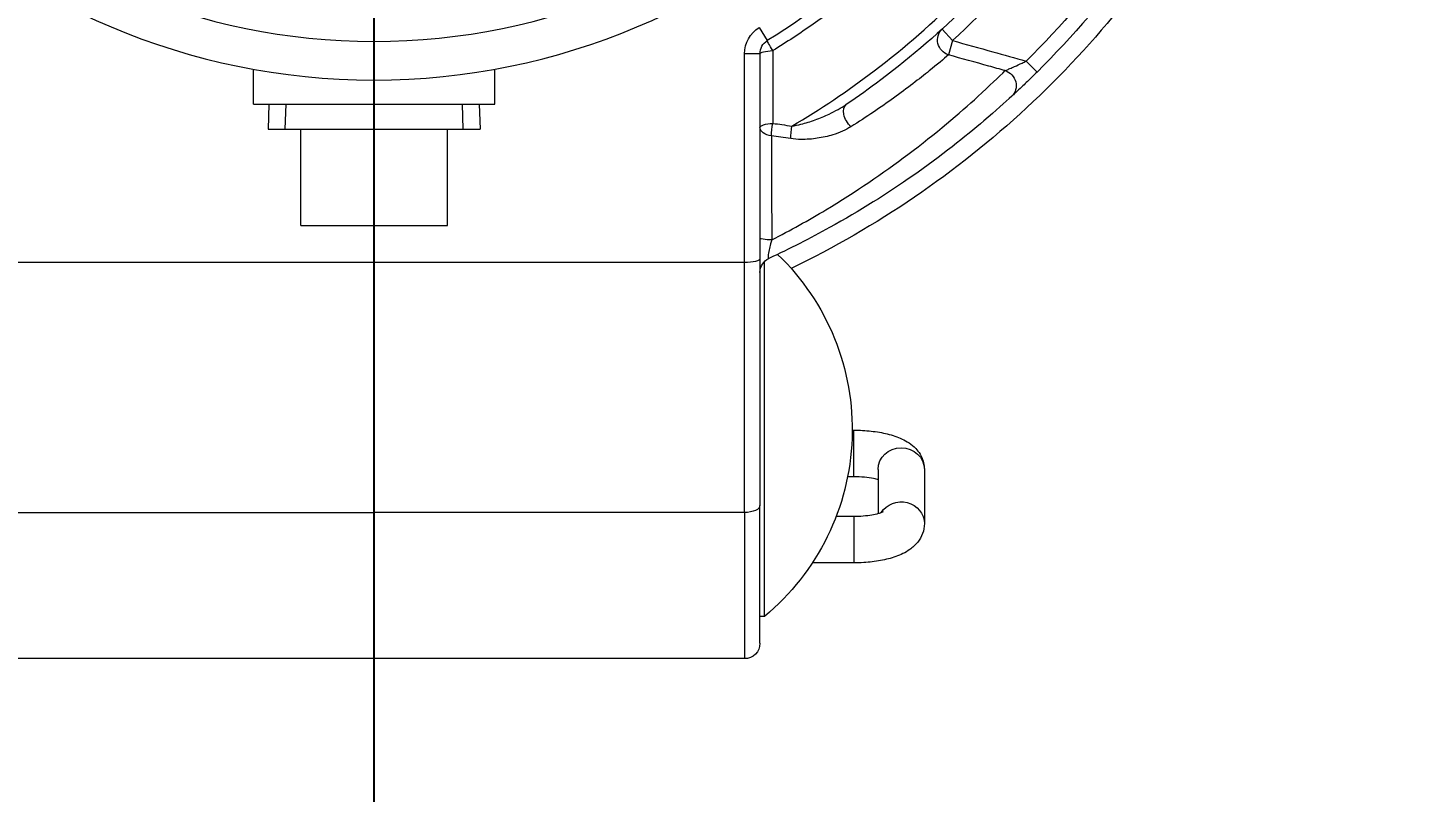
# Model space of a CAD drawing. Header units: millimetres. Extents: x -20146070 to 165023, y -3349561 to 35447.
# Drawn here: x -365009.2 to -364927.7, y -10992.2 to -10946.9 of the extents above; entities that cross this region are included whole.
import ezdxf
from ezdxf import colors
from ezdxf.entities.mleader import LeaderData, LeaderLine
from ezdxf.math import Vec2, Vec3

# ---------------------------------------------------------------- set-up
doc = ezdxf.new("R2010")
doc.units = ezdxf.units.MM
doc.header["$LTSCALE"] = 50
doc.linetypes.add('CONTINOUS', pattern=[0])
for name, color, linetype in [('ASPL- FM200-DEVICES', 8, 'Continuous'), ('M-_FM200 PIPE', 1, 'Continuous'), ('M_FIREALAM-_E-', 10, 'Continuous'), ('M_FM 200 Cylinder', 1, 'Continuous')]:
    doc.layers.add(name, color=color, linetype=linetype)
doc.styles.add('RomanS', font='romans__.ttf', dxfattribs={"width": 0.75, "height": 40})

# ---------------------------------------------------------------- blocks, each defined once
blk = doc.blocks.new('180')
at = {"layer": 'ASPL- FM200-DEVICES', "color": 1, "lineweight": 5}
for p, q in [((-38694.42, -130329.296), (-38695.035, -130329.972)), ((-38683.585, -130329.199), (-38684.066, -130329.976)), ((-38695.035, -130329.972), (-38694.799, -130330.821)), ((-38699.394, -130331.188), (-38700.038, -130331.836)), ((-38683.632, -130330.754), (-38682.718, -130330.754)), ((-38683.632, -130330.754), (-38683.632, -130342.901)), ((-38682.718, -130343.118), (-38682.718, -130330.754)), ((-38667.92, -130333.738), (-38667.92, -130331.667)), ((-38653.636, -130333.738), (-38653.636, -130331.667)), ((-38653.636, -130333.738), (-38667.92, -130333.738)), ((-38667.009, -130333.738), (-38667.055, -130335.224)), ((-38665.993, -130333.738), (-38666.039, -130335.224)), ((-38655.517, -130335.224), (-38655.563, -130333.738)), ((-38654.547, -130333.738), (-38654.501, -130335.224)), ((-38654.501, -130335.224), (-38667.055, -130335.224)), ((-38665.12, -130340.937), (-38665.12, -130335.224)), ((-38656.436, -130340.937), (-38656.436, -130335.224)), ((-38656.436, -130340.937), (-38665.12, -130340.937)), ((-38660.778, -130343.118), (-38660.778, -130340.937)), ((-38660.778, -130340.937), (-38660.778, -130343.118)), ((-38683.898, -130364.089), (-38683.898, -130343.062)), ((-38683.632, -130342.901), (-38683.632, -130357.522)), ((-38682.718, -130357.933), (-38682.718, -130343.118)), ((-38682.718, -130343.118), (-38660.778, -130343.118)), ((-38660.778, -130357.933), (-38660.778, -130343.118)), ((-38660.778, -130343.118), (-38638.838, -130343.118)), ((-38660.778, -130343.118), (-38660.778, -130357.933)), ((-38689.197, -130355.796), (-38689.197, -130353.054)), ((-38689.095, -130353.054), (-38689.197, -130353.054)), ((-38693.368, -130355.382), (-38693.368, -130358.587)), ((-38690.626, -130355.382), (-38690.626, -130358.001)), ((-38688.824, -130355.796), (-38689.197, -130355.796)), ((-38683.632, -130365.677), (-38683.632, -130357.522)), ((-38682.718, -130357.933), (-38682.718, -130366.591)), ((-38682.718, -130357.933), (-38660.778, -130357.933)), ((-38660.778, -130357.933), (-38660.778, -130366.591)), ((-38638.838, -130357.933), (-38660.778, -130357.933)), ((-38660.778, -130366.591), (-38660.778, -130357.933)), ((-38689.197, -130358.173), (-38689.197, -130360.916)), ((-38689.197, -130358.173), (-38688.139, -130358.173)), ((-38689.197, -130360.916), (-38686.733, -130360.916)), ((-38683.898, -130364.089), (-38683.632, -130364.089)), ((-38682.718, -130366.591), (-38660.778, -130366.591)), ((-38660.778, -130366.591), (-38638.838, -130366.591))]:
    blk.add_line(p, q, dxfattribs=at)
for radius in [229.344, 229.022, 228.544, 39.995, 37.71]:
    blk.add_circle((-38660.778, -130292.314), radius, dxfattribs=at)
for centre, radius, start, end in [((-38660.778, -130292.314), 235.904, 90, 270), ((-38660.778, -130292.314), 232.83, 90, 270), ((-38660.778, -130292.314), 229.973, 90, 270), ((-38660.778, -130292.314), 44.28, 212.9672, 238.27003), ((-38660.778, -130292.314), 54.794, 206.7, 225.19056), ((-38660.778, -130292.314), 55.708, 206.7, 225.19056), ((-38660.778, -130292.314), 50.908, 209.44223, 227.70731), ((-38684.547, -130330.754), 1.828, 0, 58.27003), ((-38684.547, -130330.754), 0.914, 0, 58.27003), ((-38674.7, -130353.016), 14.395, 133.8603, 230.28486), ((-38684.547, -130343.706), 0.914, 0, 65.17943), ((-38682.718, -130365.677), 0.914, 180, 270)]:
    blk.add_arc(centre, radius, start, end, dxfattribs=at)
for centre, major_axis, ratio, start_param, end_param in [((-38695.035, -130329.972), (0.615, 0.676), 0.950802, 4.17362, 6.283185), ((-38684.547, -130330.754), (0.481, 0.778), 0.039724, 4.976816, 6.283185), ((-38684.547, -130330.754), (0.914, 0), 0.205116, 0, 1.399902), ((-38697.919, -130332.599), (-0.62, -0.672), 0.946472, 4.183078, 6.283185), ((-38689.254, -130334.513), (0.511, 0.758), 0.599993, 4.331925, 6.283185), ((-38685.681, -130335.288), (0.13, -0.905), 0.210979, 0.961696, 1.82156), ((-38684.547, -130335.124), (0.914, 0), 0.275099, 0, 1.402869), ((-38684.547, -130335.124), (0.131, -0.905), 0.210615, 0.962931, 1.81783), ((-38684.547, -130335.124), (0.914, 0), 0.558658, 4.967973, 6.283185), ((-38684.547, -130341.677), (0.914, 0), 0.120855, 4.9525, 6.283185), ((-38682.718, -130342.901), (-0.914, 0), 0.237088, 0, 1.570796), ((-38691.997, -130355.382), (-1.371, 0), 0.939693, 3.141593, 6.283185), ((-38691.997, -130358.587), (-1.371, 0), 0.939693, 3.670003, 6.283185), ((-38682.718, -130357.522), (-0.914, 0), 0.448941, 0, 1.570796)]:
    blk.add_ellipse(centre, major_axis=major_axis, ratio=ratio, start_param=start_param, end_param=end_param, dxfattribs=at)
for points, knots in [([(-38717.25, -130286.141), (-38717.628, -130289.598), (-38717.688, -130293.088), (-38717.427, -130296.565), (-38717.212, -130299.43), (-38716.779, -130302.281), (-38716.135, -130305.073), (-38715.507, -130307.798), (-38714.679, -130310.473), (-38713.658, -130313.075), (-38711.591, -130318.338), (-38708.719, -130323.311), (-38705.197, -130327.729), (-38701.673, -130332.149), (-38697.466, -130336.056), (-38692.789, -130339.245), (-38690.46, -130340.834), (-38688.015, -130342.247), (-38685.477, -130343.473)], [0.0184051, 0.0184051, 0.0184051, 0.0184051, 0.0476837, 0.0476837, 0.0476837, 0.0718112, 0.0718112, 0.0718112, 0.0953563, 0.0953563, 0.0953563, 0.1429923, 0.1429923, 0.1429923, 0.190647, 0.190647, 0.190647, 0.2143814, 0.2143814, 0.2143814, 0.2143814]), ([(-38704.315, -130316.889), (-38703.198, -130318.868), (-38701.941, -130320.779), (-38699.161, -130324.431), (-38697.637, -130326.168), (-38696.009, -130327.785), (-38694.381, -130329.402), (-38692.634, -130330.914), (-38690.12, -130332.801), (-38689.437, -130333.287), (-38688.743, -130333.755)], [0.007268, 0.007268, 0.007268, 0.007268, 0.751067, 0.751067, 1.502133, 1.502133, 1.502133, 2.2532, 2.2532, 2.526105, 2.526105, 2.526105, 2.526105]), ([(-38685.528, -130335.037), (-38687.209, -130334.044), (-38688.837, -130332.951), (-38692.207, -130330.39), (-38693.923, -130328.89), (-38695.522, -130327.289), (-38697.12, -130325.689), (-38698.617, -130323.971), (-38701.142, -130320.635), (-38702.207, -130319.044), (-38703.174, -130317.402)], [-2.899582, -2.899582, -2.899582, -2.899582, -2.2532, -2.2532, -1.502133, -1.502133, -1.502133, -0.751067, -0.751067, -0.119027, -0.119027, -0.119027, -0.119027]), ([(-38697.833, -130317.867), (-38696.984, -130319.093), (-38696.072, -130320.279), (-38693.771, -130322.98), (-38692.334, -130324.449), (-38690.804, -130325.811), (-38689.53, -130326.946), (-38688.186, -130328.012), (-38686.005, -130329.546), (-38685.206, -130330.071), (-38684.391, -130330.569)], [0.186997, 0.186997, 0.186997, 0.186997, 0.684749, 0.684749, 1.369498, 1.369498, 1.369498, 1.940163, 1.940163, 2.258899, 2.258899, 2.258899, 2.258899]), ([(-38695.035, -130329.972), (-38695.829, -130330.193), (-38696.623, -130330.414), (-38698.076, -130330.82), (-38698.735, -130331.004), (-38699.394, -130331.188)], [-0.564208, -0.564208, -0.564208, -0.564208, -0.2893577, -0.2893577, -0.0612978, -0.0612978, -0.0612978, -0.0612978]), ([(-38698.155, -130331.753), (-38698.177, -130331.744), (-38698.205, -130331.732), (-38698.292, -130331.694), (-38698.358, -130331.665), (-38698.517, -130331.595), (-38698.61, -130331.553), (-38698.847, -130331.446), (-38698.998, -130331.376), (-38699.232, -130331.266), (-38699.313, -130331.227), (-38699.394, -130331.188)], [-0.2864885, -0.2864885, -0.2864885, -0.2864885, -0.2507099, -0.2507099, -0.1934642, -0.1934642, -0.131826, -0.131826, -0.0453057, -0.0453057, 0, 0, 0, 0]), ([(-38698.155, -130331.753), (-38697.831, -130331.663), (-38697.506, -130331.573), (-38696.387, -130331.262), (-38695.593, -130331.041), (-38694.799, -130330.821)], [0.1769403, 0.1769403, 0.1769403, 0.1769403, 0.2893577, 0.2893577, 0.564208, 0.564208, 0.564208, 0.564208]), ([(-38694.799, -130330.821), (-38694.515, -130331.065), (-38694.133, -130331.385), (-38693.079, -130332.234), (-38692.361, -130332.79), (-38690.791, -130333.92), (-38689.944, -130334.496), (-38689.022, -130335.079)], [0.09152, 0.09152, 0.09152, 0.09152, 0.505144, 0.505144, 1.010289, 1.010289, 1.471599, 1.471599, 1.471599, 1.471599]), ([(-38684.391, -130330.569), (-38684.391, -130330.739), (-38684.391, -130330.908), (-38684.392, -130331.576), (-38684.392, -130332.074), (-38684.392, -130332.569), (-38684.392, -130332.983), (-38684.393, -130333.396), (-38684.393, -130334.165), (-38684.393, -130334.522), (-38684.394, -130334.876)], [0.1138295, 0.1138295, 0.1138295, 0.1138295, 0.1722234, 0.1722234, 0.3444468, 0.3444468, 0.3444468, 0.4884302, 0.4884302, 0.6138244, 0.6138244, 0.6138244, 0.6138244]), ([(-38700.038, -130331.836), (-38699.94, -130331.934), (-38699.841, -130332.031), (-38699.557, -130332.309), (-38699.374, -130332.486), (-38699.088, -130332.759), (-38698.974, -130332.866), (-38698.783, -130333.045), (-38698.703, -130333.119), (-38698.598, -130333.216), (-38698.565, -130333.247), (-38698.539, -130333.271)], [0, 0, 0, 0, 0.0453057, 0.0453057, 0.131826, 0.131826, 0.1934642, 0.1934642, 0.2507099, 0.2507099, 0.2864885, 0.2864885, 0.2864885, 0.2864885]), ([(-38684.329, -130341.784), (-38685.431, -130341.216), (-38686.503, -130340.617), (-38689.296, -130338.939), (-38690.934, -130337.82), (-38692.393, -130336.722), (-38694.034, -130335.489), (-38695.468, -130334.262), (-38697.228, -130332.657), (-38697.781, -130332.122), (-38698.155, -130331.753)], [-2.546419, -2.546419, -2.546419, -2.546419, -2.127713, -2.127713, -1.418475, -1.418475, -1.418475, -0.621284, -0.621284, -0.100319, -0.100319, -0.100319, -0.100319]), ([(-38698.539, -130333.271), (-38698.159, -130333.622), (-38697.597, -130334.13), (-38695.809, -130335.652), (-38694.352, -130336.815), (-38692.686, -130337.978), (-38691.205, -130339.014), (-38689.541, -130340.066), (-38686.6, -130341.694), (-38685.398, -130342.304), (-38684.163, -130342.876)], [0.100319, 0.100319, 0.100319, 0.100319, 0.621284, 0.621284, 1.418475, 1.418475, 1.418475, 2.127713, 2.127713, 2.588683, 2.588683, 2.588683, 2.588683]), ([(-38685.528, -130335.037), (-38685.702, -130335.011), (-38685.879, -130334.974), (-38686.339, -130334.861), (-38686.62, -130334.773), (-38687.181, -130334.569), (-38687.46, -130334.452), (-38688.088, -130334.155), (-38688.435, -130333.963), (-38688.743, -130333.755)], [0, 0, 0, 0, 0.0712639, 0.0712639, 0.1852862, 0.1852862, 0.3023379, 0.3023379, 0.4595938, 0.4595938, 0.4595938, 0.4595938]), ([(-38689.022, -130335.079), (-38688.71, -130335.277), (-38688.34, -130335.434), (-38687.655, -130335.644), (-38687.346, -130335.715), (-38686.717, -130335.808), (-38686.397, -130335.834), (-38685.864, -130335.827), (-38685.657, -130335.813), (-38685.45, -130335.783)], [-0.4595938, -0.4595938, -0.4595938, -0.4595938, -0.3023379, -0.3023379, -0.1852862, -0.1852862, -0.0712639, -0.0712639, 0, 0, 0, 0]), ([(-38684.394, -130334.876), (-38684.575, -130334.902), (-38684.755, -130334.927), (-38684.936, -130334.953), (-38685.133, -130334.981), (-38685.331, -130335.009), (-38685.528, -130335.037)], [-0.2435308, -0.2435308, -0.2435308, -0.2435308, -0.1812535, -0.1812535, -0.1812535, -0.1132328, -0.1132328, -0.1132328, -0.1132328]), ([(-38685.45, -130335.783), (-38685.252, -130335.754), (-38685.055, -130335.726), (-38684.858, -130335.697), (-38684.677, -130335.671), (-38684.496, -130335.645), (-38684.316, -130335.618)], [0.1132328, 0.1132328, 0.1132328, 0.1132328, 0.1812535, 0.1812535, 0.1812535, 0.2435308, 0.2435308, 0.2435308, 0.2435308]), ([(-38684.316, -130335.618), (-38684.316, -130335.895), (-38684.316, -130336.178), (-38684.317, -130337.115), (-38684.318, -130337.79), (-38684.32, -130338.481), (-38684.321, -130339.173), (-38684.323, -130339.887), (-38684.326, -130341), (-38684.328, -130341.392), (-38684.329, -130341.784)], [0.1468067, 0.1468067, 0.1468067, 0.1468067, 0.2636455, 0.2636455, 0.5272911, 0.5272911, 0.5272911, 0.7909366, 0.7909366, 0.9326924, 0.9326924, 0.9326924, 0.9326924]), ([(-38684.329, -130341.784), (-38684.305, -130341.861), (-38684.281, -130341.94), (-38684.224, -130342.14), (-38684.194, -130342.259), (-38684.138, -130342.511), (-38684.118, -130342.635), (-38684.106, -130342.816), (-38684.115, -130342.869), (-38684.146, -130342.881), (-38684.154, -130342.88), (-38684.163, -130342.876)], [0, 0, 0, 0, 0.0442614, 0.0442614, 0.1150797, 0.1150797, 0.2071434, 0.2071434, 0.3019298, 0.3019298, 0.3296732, 0.3296732, 0.3296732, 0.3296732]), ([(-38689.197, -130353.054), (-38689.54, -130353.054), (-38689.882, -130353.072), (-38690.546, -130353.146), (-38690.868, -130353.201), (-38691.48, -130353.353), (-38691.769, -130353.448), (-38692.324, -130353.709), (-38692.596, -130353.87), (-38692.945, -130354.237), (-38693.033, -130354.347), (-38693.229, -130354.67), (-38693.324, -130354.912), (-38693.364, -130355.244), (-38693.368, -130355.313), (-38693.368, -130355.382)], [4.712389, 4.712389, 4.712389, 4.712389, 5.026548, 5.026548, 5.340708, 5.340708, 5.654867, 5.654867, 5.969026, 5.969026, 6.078928, 6.078928, 6.241544, 6.241544, 6.283185, 6.283185, 6.283185, 6.283185]), ([(-38689.197, -130355.796), (-38689.408, -130355.796), (-38689.619, -130355.806), (-38690.012, -130355.843), (-38690.194, -130355.87), (-38690.455, -130355.923), (-38690.547, -130355.946), (-38690.626, -130355.969)], [4.712389, 4.712389, 4.712389, 4.712389, 4.9836984, 4.9836984, 5.2479494, 5.2479494, 5.4154769, 5.4154769, 5.4154769, 5.4154769]), ([(-38690.928, -130357.883), (-38690.928, -130357.883), (-38690.925, -130357.885), (-38690.905, -130357.897), (-38690.875, -130357.912), (-38690.781, -130357.951), (-38690.71, -130357.976), (-38690.523, -130358.03), (-38690.4, -130358.059), (-38690.107, -130358.112), (-38689.932, -130358.135), (-38689.571, -130358.166), (-38689.384, -130358.173), (-38689.197, -130358.173)], [0.47808, 0.47808, 0.47808, 0.47808, 0.542092, 0.542092, 0.689277, 0.689277, 0.868185, 0.868185, 1.083816, 1.083816, 1.330686, 1.330686, 1.570796, 1.570796, 1.570796, 1.570796]), ([(-38693.368, -130358.587), (-38693.368, -130358.792), (-38693.329, -130358.996), (-38693.192, -130359.373), (-38693.09, -130359.542), (-38692.832, -130359.871), (-38692.671, -130360.01), (-38692.241, -130360.314), (-38691.967, -130360.439), (-38691.389, -130360.645), (-38691.086, -130360.722), (-38690.448, -130360.838), (-38690.116, -130360.877), (-38689.585, -130360.91), (-38689.391, -130360.916), (-38689.197, -130360.916)], [0, 0, 0, 0, 0.123851, 0.123851, 0.261782, 0.261782, 0.450592, 0.450592, 0.764752, 0.764752, 1.078911, 1.078911, 1.39307, 1.39307, 1.570796, 1.570796, 1.570796, 1.570796])]:
    blk.add_open_spline(points, degree=3, knots=knots, dxfattribs=at)
blk = doc.blocks.new('SMOKE')
at = {"color": 7, "linetype": 'CONTINOUS'}
ml = blk.add_multileader_mtext('Standard', dxfattribs=at)
ml.set_content('{\\fArial|b0|i0|c0|p34;S}', color=7, style='RomanS')
ml.set_leader_properties(color=10)
ml.build(insert=Vec2(0, 0))
ml.multileader.update_dxf_attribs({"dogleg_length": 3.341, "arrow_head_size": 171.113, "scale": 50})
ctx = ml.context
ctx.base_point, ctx.scale, ctx.char_height, ctx.arrow_head_size, ctx.landing_gap_size, ctx.plane_origin = Vec3(10040458.851, 1663039.052), 50, 256.66875, 171.113, 171.113, Vec3(10036247.199, 1658323.42)
notes = []
notes.append((ctx, [(0, (0, 0, 0), (0, 0), (1, 0), 1, [])]))
ctx.mtext.insert, ctx.mtext.flow_direction = Vec3(10040629.963, 1663169.575), 5
for ctx, leaders in notes:
    for number, flags, end, landing, length, lines in leaders:
        leader = LeaderData()
        leader.index, (leader.has_last_leader_line, leader.has_dogleg_vector, leader.attachment_direction) = number, flags
        leader.last_leader_point, leader.dogleg_vector, leader.dogleg_length = Vec3(end), Vec3(landing), length
        for number, points, colour, breaks in lines:
            line = LeaderLine()
            line.index, line.vertices, line.color, line.breaks = number, Vec3.list(points), colors.encode_raw_color(colour), breaks
            leader.lines.append(line)
        ctx.leaders.append(leader)

msp = doc.modelspace()

# ---------------------------------------------------------------- linework, layer by layer
at = {"layer": 'M-_FM200 PIPE'}
msp.add_line((-364988.712, -11145.93), (-364988.712, -8874.658), dxfattribs=at)

# ---------------------------------------------------------------- block references
at = {"layer": 'M_FIREALAM-_E-', "xscale": 1.28, "yscale": 1.28, "zscale": 1.28}
for p in [(-13215027.013, -2136319.15), (-12842896.257, -2136319.15), (-13209527.316, -2137019.4), (-12837356.485, -2137100.4), (-13215027.013, -2138819.15), (-12842882.165, -2139119.15)]:
    msp.add_blockref('SMOKE', p, dxfattribs=at)
at = {"layer": 'M_FM 200 Cylinder', "lineweight": -3, "xscale": -1}
msp.add_blockref('180', (-403649.49, 119382.288), dxfattribs=at)

doc.saveas('drawing.dxf')
